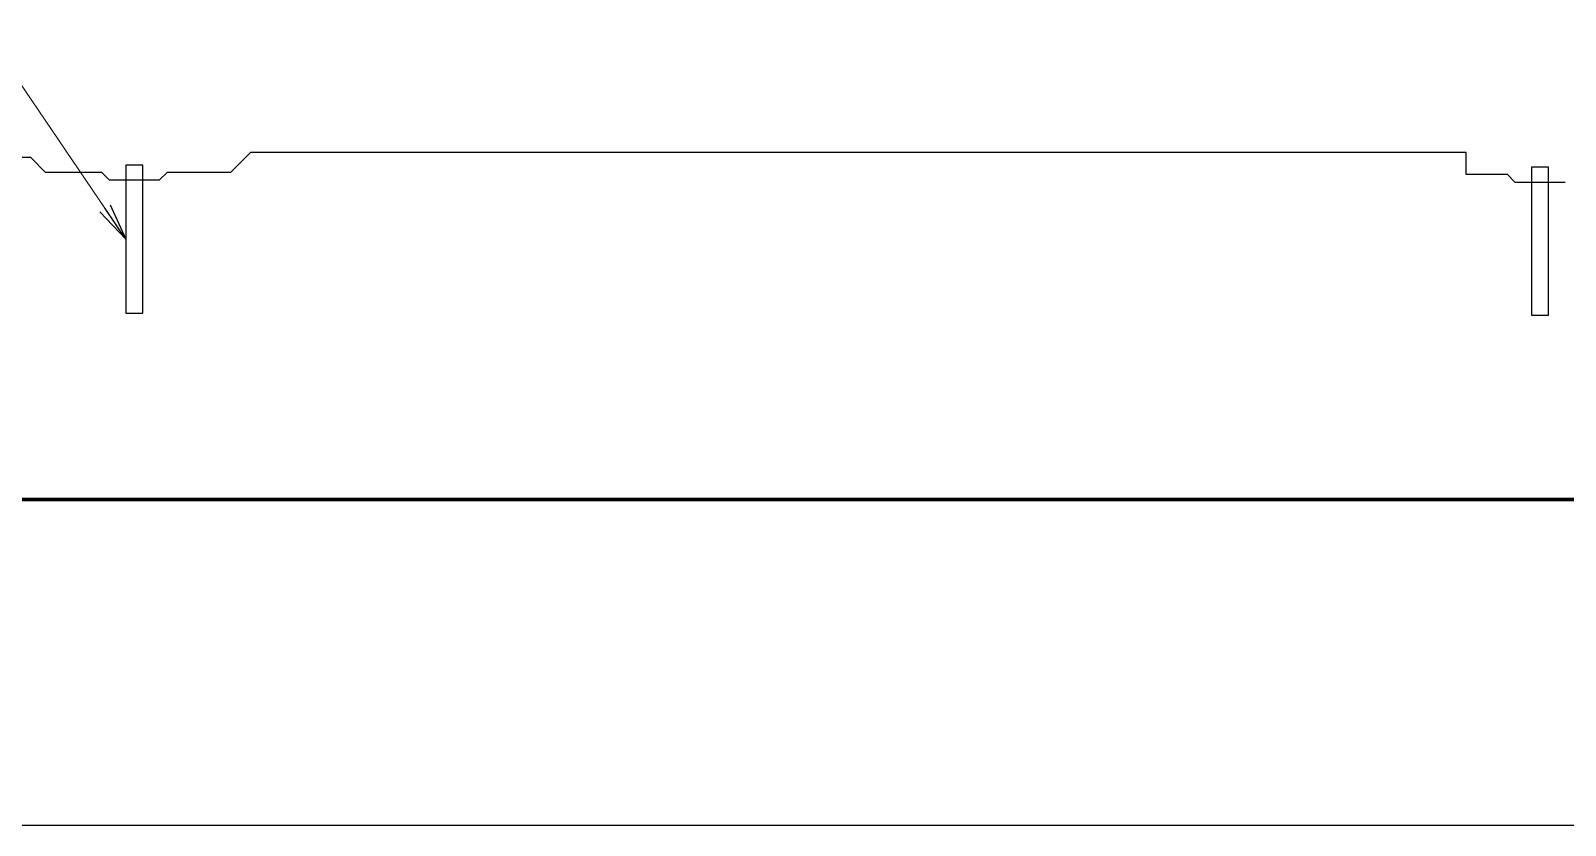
# Model space of a CAD drawing. Header units: millimetres. Extents: x -2078669 to -1085629, y -5987148 to 310365.
# Drawn here: x -1705408 to -1653550, y -2390452 to -2363613 of the extents above; entities that cross this region are included whole.
import ezdxf

# ---------------------------------------------------------------- set-up
doc = ezdxf.new("R2010")
doc.units = ezdxf.units.MM
doc.header["$LTSCALE"] = 500
doc.layers.get('Defpoints').update_dxf_attribs({"color": 153})
for name, color, linetype, lineweight in [('D-BYP-STR2', 6, 'Continuous', 25), ('D-BYP-STRA', 1, 'Continuous', 25), ('D-BYP-STRC', 1, 'Continuous', 13), ('D-TTL', 2, 'Continuous', 140)]:
    doc.layers.add(name, color=color, linetype=linetype, lineweight=lineweight)
doc.styles.add('MS ゴシック', font='MS Gothic.ttf')
doc.dimstyles.new('DIM-500-F', dxfattribs={"dimscale": 500, "dimtxt": 3.5, "dimasz": 2.5, "dimexe": 0, "dimexo": 2, "dimgap": 0.8, "dimtad": 1, "dimdec": 0, "dimzin": 0, "dimdsep": 46, "dimtxsty": 'MS ゴシック', "dimblk": 'OPEN', "dimcen": 0.1, "dimclrd": 256, "dimclre": 256, "dimclrt": 256, "dimaunit": 1, "dimadec": 4, "dimazin": 0, "dimtfac": 1, "dimtdec": 0, "dimtmove": 2, "dimatfit": 3, "dimldrblk": 'OPEN', "dimfxl": 1, "dimtolj": 1, "dimtzin": 0, "dimlwd": -1, "dimlwe": -1, "dimarcsym": 2})

# ---------------------------------------------------------------- blocks, each defined once
blk = doc.blocks.new('_Open')
at = {"color": 0, "linetype": 'ByBlock', "lineweight": -2}
for p, q in [((-1, 0.167), (0, 0)), ((-1, -0.167), (0, 0)), ((0, 0), (-1, 0))]:
    blk.add_line(p, q, dxfattribs=at)

msp = doc.modelspace()

# ---------------------------------------------------------------- linework, layer by layer
at = {"layer": 'D-BYP-STR2'}
for p, q in [((-1697978.4, -2367724.6, 708000), (-1698653.4, -2368399.6, 708000)), ((-1656903.4, -2367724.6, 708000), (-1697978.4, -2367724.6, 708000)), ((-1656903.4, -2368474.6, 708000), (-1656903.4, -2367724.6, 708000)), ((-1705404.4, -2367899.6, 708000), (-1724153.4, -2367899.6, 708000)), ((-1704904.4, -2368399.6, 708000), (-1705404.4, -2367899.6, 708000)), ((-1703007, -2368399.6, 708000), (-1704904.4, -2368399.6, 708000)), ((-1703007, -2368399.6, 708000), (-1702757, -2368649.6, 708000)), ((-1702757, -2368649.6, 708000), (-1701049.9, -2368649.6, 708000)), ((-1701049.9, -2368649.6, 708000), (-1700799.9, -2368399.6, 708000)), ((-1698653.4, -2368399.6, 708000), (-1700799.9, -2368399.6, 708000)), ((-1655507, -2368474.6, 708000), (-1656903.4, -2368474.6, 708000)), ((-1655507, -2368474.6, 708000), (-1655257, -2368724.6, 708000)), ((-1655257, -2368724.6, 708000), (-1653549.9, -2368724.6, 708000))]:
    msp.add_line(p, q, dxfattribs=at)
at = {"layer": 'D-BYP-STRA', "elevation": 708000}
for points in [[(-1702191.9, -2368149.6), (-1702191.9, -2373149.6), (-1701616.9, -2373149.6), (-1701616.9, -2368149.6)], [(-1654116.9, -2368224.6), (-1654691.9, -2368224.6), (-1654691.9, -2373224.6), (-1654116.9, -2373224.6)]]:
    msp.add_lwpolyline(points, close=True, dxfattribs=at)
at = {"layer": 'D-TTL'}
msp.add_line((-1777887.6, -2379452.3), (-1377887.6, -2379452.3), dxfattribs=at)
at = {"layer": 'Defpoints', "color": 1}
msp.add_lwpolyline([(-1788137.6, -2390452.3), (-1367637.6, -2390452.3), (-1367637.6, -2093452.3), (-1788137.6, -2093452.3)], close=True, dxfattribs=at)

# ---------------------------------------------------------------- leaders
at = {"layer": 'D-BYP-STRC'}
msp.add_leader([(-1702191.9, -2370649.6), (-1714294.1, -2352830.3)], dimstyle='DIM-500-F', dxfattribs=at)

doc.saveas('drawing.dxf')
